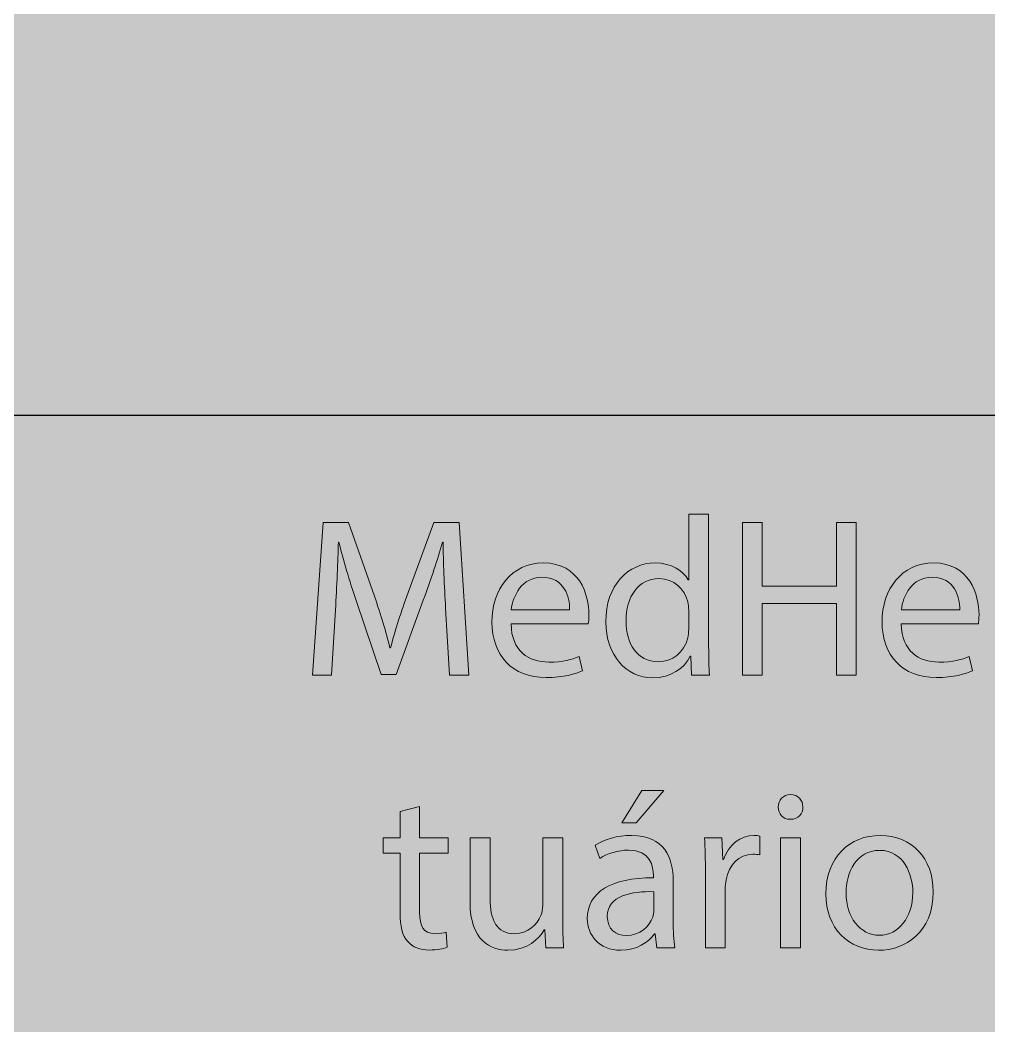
# Model space of a CAD drawing. Header units: inches. Extents: x -507 to 1392, y -754 to 68.
# Drawn here: x 387.6 to 438.8, y -71.6 to -18.4 of the extents above; entities that cross this region are included whole.
import ezdxf

# ---------------------------------------------------------------- set-up
doc = ezdxf.new("R2010")
doc.units = ezdxf.units.IN
doc.header["$MEASUREMENT"] = 0
doc.layers.add('Front', color=7, linetype='Continuous')
picture_1 = doc.add_image_def('image1.png', size_in_pixel=(3301, 2181))
picture_2 = doc.add_image_def('image6.png', size_in_pixel=(3362, 446))

# ---------------------------------------------------------------- blocks, each defined once
blk = doc.blocks.new('block 3')
at = {"layer": 'Front', "true_color": 0x326699}
h = blk.add_hatch(color=165, dxfattribs=at)
h.dxf.hatch_style = 2
h.paths.add_polyline_path([(-211, -462.1), (-211, 61.249), (581, 61.249), (581, -462.1)])
at = {"layer": 'Front'}
image = blk.add_image(picture_1, insert=(-211, -462.191), size_in_units=(792.24, 523.44), dxfattribs=at)
blk = doc.blocks.new('block 21')
at = {"layer": 'Front'}
image = blk.add_image(picture_2, insert=(-223.161, -39.321), size_in_units=(806.88, 107.04), dxfattribs=at)
blk = doc.blocks.new('block 20')
at = {"layer": 'Front'}
blk.add_blockref('block 21', (0, 0), dxfattribs=at)
blk = doc.blocks.new('block 47')
at = {"layer": 'Front', "true_color": 0x231f20}
h = blk.add_hatch(color=250, dxfattribs=at)
h.dxf.hatch_style = 2
edge = h.paths.add_edge_path()
edge.add_spline(control_points=[(424.015, -44.53), (424.015, -44.53), (424.015, -51.546), (424.015, -51.546), (424.015, -52.062), (424.027, -52.649), (424.062, -53.045), (424.062, -53.045), (423.115, -53.045), (423.115, -53.045), (423.115, -53.045), (423.067, -52.038), (423.067, -52.038), (423.067, -52.038), (423.043, -52.038), (423.043, -52.038), (422.719, -52.686), (422.012, -53.177), (421.064, -53.177), (419.661, -53.177), (418.582, -51.99), (418.582, -50.227), (418.57, -48.296), (419.769, -47.109), (421.184, -47.109), (422.072, -47.109), (422.671, -47.528), (422.936, -47.996), (422.936, -47.996), (422.959, -47.996), (422.959, -47.996), (422.959, -47.996), (422.959, -44.53), (422.959, -44.53), (422.959, -44.53), (424.015, -44.53), (424.015, -44.53)], knot_values=[0, 0, 0, 0, 1, 1, 1, 2, 2, 2, 3, 3, 3, 4, 4, 4, 5, 5, 5, 6, 6, 6, 7, 7, 7, 8, 8, 8, 9, 9, 9, 10, 10, 10, 11, 11, 11, 12, 12, 12, 12], degree=3, periodic=1)
edge = h.paths.add_edge_path()
edge.add_spline(control_points=[(422.959, -49.604), (422.959, -49.471), (422.947, -49.292), (422.911, -49.16), (422.755, -48.488), (422.18, -47.936), (421.388, -47.936), (420.297, -47.936), (419.649, -48.896), (419.649, -50.179), (419.649, -51.354), (420.225, -52.326), (421.364, -52.326), (422.072, -52.326), (422.719, -51.858), (422.911, -51.066), (422.947, -50.922), (422.959, -50.779), (422.959, -50.611), (422.959, -50.611), (422.959, -49.604), (422.959, -49.604)], knot_values=[0, 0, 0, 0, 1, 1, 1, 2, 2, 2, 3, 3, 3, 4, 4, 4, 5, 5, 5, 6, 6, 6, 7, 7, 7, 7], degree=3, periodic=1)
h = blk.add_hatch(color=250, dxfattribs=at)
h.dxf.hatch_style = 2
edge = h.paths.add_edge_path()
edge.add_spline(control_points=[(410.118, -49.495), (410.058, -48.368), (409.986, -47.013), (409.999, -46.005), (409.999, -46.005), (409.962, -46.005), (409.962, -46.005), (409.687, -46.953), (409.351, -47.96), (408.943, -49.076), (408.943, -49.076), (407.516, -52.998), (407.516, -52.998), (407.516, -52.998), (406.724, -52.998), (406.724, -52.998), (406.724, -52.998), (405.417, -49.147), (405.417, -49.147), (405.033, -48.008), (404.709, -46.965), (404.481, -46.005), (404.481, -46.005), (404.458, -46.005), (404.458, -46.005), (404.434, -47.013), (404.374, -48.368), (404.301, -49.579), (404.301, -49.579), (404.085, -53.045), (404.085, -53.045), (404.085, -53.045), (403.09, -53.045), (403.09, -53.045), (403.09, -53.045), (403.654, -44.962), (403.654, -44.962), (403.654, -44.962), (404.985, -44.962), (404.985, -44.962), (404.985, -44.962), (406.364, -48.872), (406.364, -48.872), (406.7, -49.867), (406.976, -50.755), (407.18, -51.594), (407.18, -51.594), (407.216, -51.594), (407.216, -51.594), (407.42, -50.779), (407.708, -49.891), (408.067, -48.872), (408.067, -48.872), (409.507, -44.962), (409.507, -44.962), (409.507, -44.962), (410.838, -44.962), (410.838, -44.962), (410.838, -44.962), (411.342, -53.045), (411.342, -53.045), (411.342, -53.045), (410.322, -53.045), (410.322, -53.045), (410.322, -53.045), (410.118, -49.495), (410.118, -49.495)], knot_values=[0, 0, 0, 0, 1, 1, 1, 2, 2, 2, 3, 3, 3, 4, 4, 4, 5, 5, 5, 6, 6, 6, 7, 7, 7, 8, 8, 8, 9, 9, 9, 10, 10, 10, 11, 11, 11, 12, 12, 12, 13, 13, 13, 14, 14, 14, 15, 15, 15, 16, 16, 16, 17, 17, 17, 18, 18, 18, 19, 19, 19, 20, 20, 20, 21, 21, 21, 22, 22, 22, 22], degree=3, periodic=1)
h = blk.add_hatch(color=250, dxfattribs=at)
h.dxf.hatch_style = 2
h.paths.add_polyline_path([(426.849, -44.962), (426.849, -48.344), (430.759, -48.344), (430.759, -44.962), (431.814, -44.962), (431.814, -53.045), (430.759, -53.045), (430.759, -49.255), (426.849, -49.255), (426.849, -53.045), (425.806, -53.045), (425.806, -44.962)])
h = blk.add_hatch(color=250, dxfattribs=at)
h.dxf.hatch_style = 2
edge = h.paths.add_edge_path()
edge.add_spline(control_points=[(413.578, -50.335), (413.602, -51.762), (414.513, -52.35), (415.568, -52.35), (416.324, -52.35), (416.78, -52.218), (417.175, -52.05), (417.175, -52.05), (417.355, -52.806), (417.355, -52.806), (416.983, -52.974), (416.348, -53.166), (415.424, -53.166), (413.637, -53.166), (412.57, -51.99), (412.57, -50.239), (412.57, -48.488), (413.602, -47.109), (415.292, -47.109), (417.188, -47.109), (417.691, -48.776), (417.691, -49.843), (417.691, -50.059), (417.667, -50.227), (417.655, -50.335), (417.655, -50.335), (413.578, -50.335), (413.578, -50.335)], knot_values=[0, 0, 0, 0, 1, 1, 1, 2, 2, 2, 3, 3, 3, 4, 4, 4, 5, 5, 5, 6, 6, 6, 7, 7, 7, 8, 8, 8, 9, 9, 9, 9], degree=3, periodic=1)
edge = h.paths.add_edge_path()
edge.add_spline(control_points=[(416.672, -49.579), (416.684, -48.908), (416.396, -47.864), (415.208, -47.864), (414.141, -47.864), (413.673, -48.848), (413.589, -49.579), (413.589, -49.579), (416.672, -49.579), (416.672, -49.579)], knot_values=[0, 0, 0, 0, 1, 1, 1, 2, 2, 2, 3, 3, 3, 3], degree=3, periodic=1)
h = blk.add_hatch(color=250, dxfattribs=at)
h.dxf.hatch_style = 2
edge = h.paths.add_edge_path()
edge.add_spline(control_points=[(434.182, -50.335), (434.206, -51.762), (435.117, -52.35), (436.172, -52.35), (436.928, -52.35), (437.384, -52.218), (437.779, -52.05), (437.779, -52.05), (437.959, -52.806), (437.959, -52.806), (437.587, -52.974), (436.952, -53.166), (436.028, -53.166), (434.241, -53.166), (433.174, -51.99), (433.174, -50.239), (433.174, -48.488), (434.206, -47.109), (435.896, -47.109), (437.792, -47.109), (438.295, -48.776), (438.295, -49.843), (438.295, -50.059), (438.271, -50.227), (438.259, -50.335), (438.259, -50.335), (434.182, -50.335), (434.182, -50.335)], knot_values=[0, 0, 0, 0, 1, 1, 1, 2, 2, 2, 3, 3, 3, 4, 4, 4, 5, 5, 5, 6, 6, 6, 7, 7, 7, 8, 8, 8, 9, 9, 9, 9], degree=3, periodic=1)
edge = h.paths.add_edge_path()
edge.add_spline(control_points=[(437.276, -49.579), (437.288, -48.908), (437, -47.864), (435.812, -47.864), (434.745, -47.864), (434.277, -48.848), (434.193, -49.579), (434.193, -49.579), (437.276, -49.579), (437.276, -49.579)], knot_values=[0, 0, 0, 0, 1, 1, 1, 2, 2, 2, 3, 3, 3, 3], degree=3, periodic=1)
h = blk.add_hatch(color=250, dxfattribs=at)
h.dxf.hatch_style = 2
edge = h.paths.add_edge_path()
edge.add_spline(control_points=[(421.274, -67.445), (421.274, -67.445), (421.19, -66.714), (421.19, -66.714), (421.19, -66.714), (421.154, -66.714), (421.154, -66.714), (420.831, -67.169), (420.207, -67.577), (419.379, -67.577), (418.204, -67.577), (417.604, -66.75), (417.604, -65.91), (417.604, -64.507), (418.852, -63.739), (421.094, -63.751), (421.094, -63.751), (421.094, -63.631), (421.094, -63.631), (421.094, -63.152), (420.962, -62.288), (419.775, -62.288), (419.235, -62.288), (418.672, -62.456), (418.264, -62.72), (418.264, -62.72), (418.024, -62.024), (418.024, -62.024), (418.504, -61.712), (419.199, -61.509), (419.931, -61.509), (421.706, -61.509), (422.138, -62.72), (422.138, -63.883), (422.138, -63.883), (422.138, -66.054), (422.138, -66.054), (422.138, -66.558), (422.162, -67.049), (422.234, -67.445), (422.234, -67.445), (421.274, -67.445), (421.274, -67.445)], knot_values=[0, 0, 0, 0, 1, 1, 1, 2, 2, 2, 3, 3, 3, 4, 4, 4, 5, 5, 5, 6, 6, 6, 7, 7, 7, 8, 8, 8, 9, 9, 9, 10, 10, 10, 11, 11, 11, 12, 12, 12, 13, 13, 13, 14, 14, 14, 14], degree=3, periodic=1)
edge = h.paths.add_edge_path()
edge.add_spline(control_points=[(421.118, -64.483), (419.967, -64.459), (418.66, -64.663), (418.66, -65.79), (418.66, -66.474), (419.116, -66.798), (419.655, -66.798), (420.411, -66.798), (420.891, -66.318), (421.059, -65.826), (421.094, -65.718), (421.118, -65.598), (421.118, -65.49), (421.118, -65.49), (421.118, -64.483), (421.118, -64.483)], knot_values=[0, 0, 0, 0, 1, 1, 1, 2, 2, 2, 3, 3, 3, 4, 4, 4, 5, 5, 5, 5], degree=3, periodic=1)
h.paths.add_polyline_path([(421.646, -59.134), (420.183, -60.849), (419.427, -60.849), (420.483, -59.134)])
h = blk.add_hatch(color=250, dxfattribs=at)
h.dxf.hatch_style = 2
edge = h.paths.add_edge_path()
edge.add_spline(control_points=[(428.991, -60.009), (429.003, -60.369), (428.739, -60.657), (428.32, -60.657), (427.948, -60.657), (427.684, -60.369), (427.684, -60.009), (427.684, -59.638), (427.96, -59.35), (428.344, -59.35), (428.739, -59.35), (428.991, -59.638), (428.991, -60.009)], knot_values=[0, 0, 0, 0, 1, 1, 1, 2, 2, 2, 3, 3, 3, 4, 4, 4, 4], degree=3, periodic=1)
h.paths.add_polyline_path([(427.816, -67.445), (427.816, -61.641), (428.872, -61.641), (428.872, -67.445)])
h = blk.add_hatch(color=250, dxfattribs=at)
h.dxf.hatch_style = 2
edge = h.paths.add_edge_path()
edge.add_spline(control_points=[(408.748, -59.974), (408.748, -59.974), (408.748, -61.641), (408.748, -61.641), (408.748, -61.641), (410.259, -61.641), (410.259, -61.641), (410.259, -61.641), (410.259, -62.444), (410.259, -62.444), (410.259, -62.444), (408.748, -62.444), (408.748, -62.444), (408.748, -62.444), (408.748, -65.574), (408.748, -65.574), (408.748, -66.294), (408.951, -66.702), (409.539, -66.702), (409.815, -66.702), (410.019, -66.666), (410.15, -66.63), (410.15, -66.63), (410.199, -67.421), (410.199, -67.421), (409.995, -67.505), (409.671, -67.565), (409.263, -67.565), (408.771, -67.565), (408.375, -67.409), (408.124, -67.122), (407.824, -66.81), (407.716, -66.294), (407.716, -65.61), (407.716, -65.61), (407.716, -62.444), (407.716, -62.444), (407.716, -62.444), (406.816, -62.444), (406.816, -62.444), (406.816, -62.444), (406.816, -61.641), (406.816, -61.641), (406.816, -61.641), (407.716, -61.641), (407.716, -61.641), (407.716, -61.641), (407.716, -60.249), (407.716, -60.249), (407.716, -60.249), (408.748, -59.974), (408.748, -59.974)], knot_values=[0, 0, 0, 0, 1, 1, 1, 2, 2, 2, 3, 3, 3, 4, 4, 4, 5, 5, 5, 6, 6, 6, 7, 7, 7, 8, 8, 8, 9, 9, 9, 10, 10, 10, 11, 11, 11, 12, 12, 12, 13, 13, 13, 14, 14, 14, 15, 15, 15, 16, 16, 16, 17, 17, 17, 17], degree=3, periodic=1)
h = blk.add_hatch(color=250, dxfattribs=at)
h.dxf.hatch_style = 2
edge = h.paths.add_edge_path()
edge.add_spline(control_points=[(416.305, -65.862), (416.305, -66.462), (416.317, -66.99), (416.353, -67.445), (416.353, -67.445), (415.417, -67.445), (415.417, -67.445), (415.417, -67.445), (415.357, -66.498), (415.357, -66.498), (415.357, -66.498), (415.333, -66.498), (415.333, -66.498), (415.058, -66.966), (414.446, -67.577), (413.415, -67.577), (412.503, -67.577), (411.412, -67.074), (411.412, -65.035), (411.412, -65.035), (411.412, -61.641), (411.412, -61.641), (411.412, -61.641), (412.467, -61.641), (412.467, -61.641), (412.467, -61.641), (412.467, -64.854), (412.467, -64.854), (412.467, -65.958), (412.803, -66.702), (413.763, -66.702), (414.47, -66.702), (414.962, -66.21), (415.154, -65.742), (415.214, -65.586), (415.25, -65.395), (415.25, -65.203), (415.25, -65.203), (415.25, -61.641), (415.25, -61.641), (415.25, -61.641), (416.305, -61.641), (416.305, -61.641), (416.305, -61.641), (416.305, -65.862), (416.305, -65.862)], knot_values=[0, 0, 0, 0, 1, 1, 1, 2, 2, 2, 3, 3, 3, 4, 4, 4, 5, 5, 5, 6, 6, 6, 7, 7, 7, 8, 8, 8, 9, 9, 9, 10, 10, 10, 11, 11, 11, 12, 12, 12, 13, 13, 13, 14, 14, 14, 15, 15, 15, 15], degree=3, periodic=1)
h = blk.add_hatch(color=250, dxfattribs=at)
h.dxf.hatch_style = 2
edge = h.paths.add_edge_path()
edge.add_spline(control_points=[(423.844, -63.452), (423.844, -62.768), (423.832, -62.18), (423.796, -61.641), (423.796, -61.641), (424.719, -61.641), (424.719, -61.641), (424.719, -61.641), (424.755, -62.78), (424.755, -62.78), (424.755, -62.78), (424.803, -62.78), (424.803, -62.78), (425.067, -62), (425.703, -61.509), (426.41, -61.509), (426.53, -61.509), (426.614, -61.521), (426.71, -61.544), (426.71, -61.544), (426.71, -62.54), (426.71, -62.54), (426.602, -62.516), (426.494, -62.504), (426.351, -62.504), (425.607, -62.504), (425.079, -63.068), (424.935, -63.859), (424.911, -64.003), (424.887, -64.171), (424.887, -64.351), (424.887, -64.351), (424.887, -67.445), (424.887, -67.445), (424.887, -67.445), (423.844, -67.445), (423.844, -67.445), (423.844, -67.445), (423.844, -63.452), (423.844, -63.452)], knot_values=[0, 0, 0, 0, 1, 1, 1, 2, 2, 2, 3, 3, 3, 4, 4, 4, 5, 5, 5, 6, 6, 6, 7, 7, 7, 8, 8, 8, 9, 9, 9, 10, 10, 10, 11, 11, 11, 12, 12, 12, 13, 13, 13, 13], degree=3, periodic=1)
h = blk.add_hatch(color=250, dxfattribs=at)
h.dxf.hatch_style = 2
edge = h.paths.add_edge_path()
edge.add_spline(control_points=[(435.876, -64.495), (435.876, -66.642), (434.39, -67.577), (432.986, -67.577), (431.415, -67.577), (430.204, -66.426), (430.204, -64.591), (430.204, -62.648), (431.475, -61.509), (433.082, -61.509), (434.75, -61.509), (435.876, -62.72), (435.876, -64.495)], knot_values=[0, 0, 0, 0, 1, 1, 1, 2, 2, 2, 3, 3, 3, 4, 4, 4, 4], degree=3, periodic=1)
edge = h.paths.add_edge_path()
edge.add_spline(control_points=[(431.271, -64.555), (431.271, -65.826), (432.003, -66.786), (433.034, -66.786), (434.042, -66.786), (434.797, -65.838), (434.797, -64.531), (434.797, -63.547), (434.306, -62.3), (433.058, -62.3), (431.811, -62.3), (431.271, -63.452), (431.271, -64.555)], knot_values=[0, 0, 0, 0, 1, 1, 1, 2, 2, 2, 3, 3, 3, 4, 4, 4, 4], degree=3, periodic=1)
at = {"layer": 'Front', "lineweight": 0}
for points in [[(426.849, -44.962), (426.849, -48.344), (430.759, -48.344), (430.759, -44.962), (431.814, -44.962), (431.814, -53.045), (430.759, -53.045), (430.759, -49.255), (426.849, -49.255), (426.849, -53.045), (425.806, -53.045), (425.806, -44.962), (426.849, -44.962)], [(421.646, -59.134), (420.183, -60.849), (419.427, -60.849), (420.483, -59.134), (421.646, -59.134)], [(427.816, -67.445), (427.816, -61.641), (428.872, -61.641), (428.872, -67.445), (427.816, -67.445)]]:
    blk.add_lwpolyline(points, dxfattribs=at)
for points, knots in [([(424.015, -44.53), (424.015, -44.53), (424.015, -51.546), (424.015, -51.546), (424.015, -52.062), (424.027, -52.649), (424.062, -53.045), (424.062, -53.045), (423.115, -53.045), (423.115, -53.045), (423.115, -53.045), (423.067, -52.038), (423.067, -52.038), (423.067, -52.038), (423.043, -52.038), (423.043, -52.038), (422.719, -52.686), (422.012, -53.177), (421.064, -53.177), (419.661, -53.177), (418.582, -51.99), (418.582, -50.227), (418.57, -48.296), (419.769, -47.109), (421.184, -47.109), (422.072, -47.109), (422.671, -47.528), (422.936, -47.996), (422.936, -47.996), (422.959, -47.996), (422.959, -47.996), (422.959, -47.996), (422.959, -44.53), (422.959, -44.53), (422.959, -44.53), (424.015, -44.53), (424.015, -44.53)], [0, 0, 0, 0, 1, 1, 1, 2, 2, 2, 3, 3, 3, 4, 4, 4, 5, 5, 5, 6, 6, 6, 7, 7, 7, 8, 8, 8, 9, 9, 9, 10, 10, 10, 11, 11, 11, 12, 12, 12, 12]), ([(410.118, -49.495), (410.058, -48.368), (409.986, -47.013), (409.999, -46.005), (409.999, -46.005), (409.962, -46.005), (409.962, -46.005), (409.687, -46.953), (409.351, -47.96), (408.943, -49.076), (408.943, -49.076), (407.516, -52.998), (407.516, -52.998), (407.516, -52.998), (406.724, -52.998), (406.724, -52.998), (406.724, -52.998), (405.417, -49.147), (405.417, -49.147), (405.033, -48.008), (404.709, -46.965), (404.481, -46.005), (404.481, -46.005), (404.458, -46.005), (404.458, -46.005), (404.434, -47.013), (404.374, -48.368), (404.301, -49.579), (404.301, -49.579), (404.085, -53.045), (404.085, -53.045), (404.085, -53.045), (403.09, -53.045), (403.09, -53.045), (403.09, -53.045), (403.654, -44.962), (403.654, -44.962), (403.654, -44.962), (404.985, -44.962), (404.985, -44.962), (404.985, -44.962), (406.364, -48.872), (406.364, -48.872), (406.7, -49.867), (406.976, -50.755), (407.18, -51.594), (407.18, -51.594), (407.216, -51.594), (407.216, -51.594), (407.42, -50.779), (407.708, -49.891), (408.067, -48.872), (408.067, -48.872), (409.507, -44.962), (409.507, -44.962), (409.507, -44.962), (410.838, -44.962), (410.838, -44.962), (410.838, -44.962), (411.342, -53.045), (411.342, -53.045), (411.342, -53.045), (410.322, -53.045), (410.322, -53.045), (410.322, -53.045), (410.118, -49.495), (410.118, -49.495)], [0, 0, 0, 0, 1, 1, 1, 2, 2, 2, 3, 3, 3, 4, 4, 4, 5, 5, 5, 6, 6, 6, 7, 7, 7, 8, 8, 8, 9, 9, 9, 10, 10, 10, 11, 11, 11, 12, 12, 12, 13, 13, 13, 14, 14, 14, 15, 15, 15, 16, 16, 16, 17, 17, 17, 18, 18, 18, 19, 19, 19, 20, 20, 20, 21, 21, 21, 22, 22, 22, 22]), ([(413.578, -50.335), (413.602, -51.762), (414.513, -52.35), (415.568, -52.35), (416.324, -52.35), (416.78, -52.218), (417.175, -52.05), (417.175, -52.05), (417.355, -52.806), (417.355, -52.806), (416.983, -52.974), (416.348, -53.166), (415.424, -53.166), (413.637, -53.166), (412.57, -51.99), (412.57, -50.239), (412.57, -48.488), (413.602, -47.109), (415.292, -47.109), (417.188, -47.109), (417.691, -48.776), (417.691, -49.843), (417.691, -50.059), (417.667, -50.227), (417.655, -50.335), (417.655, -50.335), (413.578, -50.335), (413.578, -50.335)], [0, 0, 0, 0, 1, 1, 1, 2, 2, 2, 3, 3, 3, 4, 4, 4, 5, 5, 5, 6, 6, 6, 7, 7, 7, 8, 8, 8, 9, 9, 9, 9]), ([(434.182, -50.335), (434.206, -51.762), (435.117, -52.35), (436.172, -52.35), (436.928, -52.35), (437.384, -52.218), (437.779, -52.05), (437.779, -52.05), (437.959, -52.806), (437.959, -52.806), (437.587, -52.974), (436.952, -53.166), (436.028, -53.166), (434.241, -53.166), (433.174, -51.99), (433.174, -50.239), (433.174, -48.488), (434.206, -47.109), (435.896, -47.109), (437.792, -47.109), (438.295, -48.776), (438.295, -49.843), (438.295, -50.059), (438.271, -50.227), (438.259, -50.335), (438.259, -50.335), (434.182, -50.335), (434.182, -50.335)], [0, 0, 0, 0, 1, 1, 1, 2, 2, 2, 3, 3, 3, 4, 4, 4, 5, 5, 5, 6, 6, 6, 7, 7, 7, 8, 8, 8, 9, 9, 9, 9]), ([(416.672, -49.579), (416.684, -48.908), (416.396, -47.864), (415.208, -47.864), (414.141, -47.864), (413.673, -48.848), (413.589, -49.579), (413.589, -49.579), (416.672, -49.579), (416.672, -49.579)], [0, 0, 0, 0, 1, 1, 1, 2, 2, 2, 3, 3, 3, 3]), ([(422.959, -49.604), (422.959, -49.471), (422.947, -49.292), (422.911, -49.16), (422.755, -48.488), (422.18, -47.936), (421.388, -47.936), (420.297, -47.936), (419.649, -48.896), (419.649, -50.179), (419.649, -51.354), (420.225, -52.326), (421.364, -52.326), (422.072, -52.326), (422.719, -51.858), (422.911, -51.066), (422.947, -50.922), (422.959, -50.779), (422.959, -50.611), (422.959, -50.611), (422.959, -49.604), (422.959, -49.604)], [0, 0, 0, 0, 1, 1, 1, 2, 2, 2, 3, 3, 3, 4, 4, 4, 5, 5, 5, 6, 6, 6, 7, 7, 7, 7]), ([(437.276, -49.579), (437.288, -48.908), (437, -47.864), (435.812, -47.864), (434.745, -47.864), (434.277, -48.848), (434.193, -49.579), (434.193, -49.579), (437.276, -49.579), (437.276, -49.579)], [0, 0, 0, 0, 1, 1, 1, 2, 2, 2, 3, 3, 3, 3]), ([(428.991, -60.009), (429.003, -60.369), (428.739, -60.657), (428.32, -60.657), (427.948, -60.657), (427.684, -60.369), (427.684, -60.009), (427.684, -59.638), (427.96, -59.35), (428.344, -59.35), (428.739, -59.35), (428.991, -59.638), (428.991, -60.009)], [0, 0, 0, 0, 1, 1, 1, 2, 2, 2, 3, 3, 3, 4, 4, 4, 4]), ([(408.748, -59.974), (408.748, -59.974), (408.748, -61.641), (408.748, -61.641), (408.748, -61.641), (410.259, -61.641), (410.259, -61.641), (410.259, -61.641), (410.259, -62.444), (410.259, -62.444), (410.259, -62.444), (408.748, -62.444), (408.748, -62.444), (408.748, -62.444), (408.748, -65.574), (408.748, -65.574), (408.748, -66.294), (408.951, -66.702), (409.539, -66.702), (409.815, -66.702), (410.019, -66.666), (410.15, -66.63), (410.15, -66.63), (410.199, -67.421), (410.199, -67.421), (409.995, -67.505), (409.671, -67.565), (409.263, -67.565), (408.771, -67.565), (408.375, -67.409), (408.124, -67.122), (407.824, -66.81), (407.716, -66.294), (407.716, -65.61), (407.716, -65.61), (407.716, -62.444), (407.716, -62.444), (407.716, -62.444), (406.816, -62.444), (406.816, -62.444), (406.816, -62.444), (406.816, -61.641), (406.816, -61.641), (406.816, -61.641), (407.716, -61.641), (407.716, -61.641), (407.716, -61.641), (407.716, -60.249), (407.716, -60.249), (407.716, -60.249), (408.748, -59.974), (408.748, -59.974)], [0, 0, 0, 0, 1, 1, 1, 2, 2, 2, 3, 3, 3, 4, 4, 4, 5, 5, 5, 6, 6, 6, 7, 7, 7, 8, 8, 8, 9, 9, 9, 10, 10, 10, 11, 11, 11, 12, 12, 12, 13, 13, 13, 14, 14, 14, 15, 15, 15, 16, 16, 16, 17, 17, 17, 17]), ([(416.305, -65.862), (416.305, -66.462), (416.317, -66.99), (416.353, -67.445), (416.353, -67.445), (415.417, -67.445), (415.417, -67.445), (415.417, -67.445), (415.357, -66.498), (415.357, -66.498), (415.357, -66.498), (415.333, -66.498), (415.333, -66.498), (415.058, -66.966), (414.446, -67.577), (413.415, -67.577), (412.503, -67.577), (411.412, -67.074), (411.412, -65.035), (411.412, -65.035), (411.412, -61.641), (411.412, -61.641), (411.412, -61.641), (412.467, -61.641), (412.467, -61.641), (412.467, -61.641), (412.467, -64.854), (412.467, -64.854), (412.467, -65.958), (412.803, -66.702), (413.763, -66.702), (414.47, -66.702), (414.962, -66.21), (415.154, -65.742), (415.214, -65.586), (415.25, -65.395), (415.25, -65.203), (415.25, -65.203), (415.25, -61.641), (415.25, -61.641), (415.25, -61.641), (416.305, -61.641), (416.305, -61.641), (416.305, -61.641), (416.305, -65.862), (416.305, -65.862)], [0, 0, 0, 0, 1, 1, 1, 2, 2, 2, 3, 3, 3, 4, 4, 4, 5, 5, 5, 6, 6, 6, 7, 7, 7, 8, 8, 8, 9, 9, 9, 10, 10, 10, 11, 11, 11, 12, 12, 12, 13, 13, 13, 14, 14, 14, 15, 15, 15, 15]), ([(421.274, -67.445), (421.274, -67.445), (421.19, -66.714), (421.19, -66.714), (421.19, -66.714), (421.154, -66.714), (421.154, -66.714), (420.831, -67.169), (420.207, -67.577), (419.379, -67.577), (418.204, -67.577), (417.604, -66.75), (417.604, -65.91), (417.604, -64.507), (418.852, -63.739), (421.094, -63.751), (421.094, -63.751), (421.094, -63.631), (421.094, -63.631), (421.094, -63.152), (420.962, -62.288), (419.775, -62.288), (419.235, -62.288), (418.672, -62.456), (418.264, -62.72), (418.264, -62.72), (418.024, -62.024), (418.024, -62.024), (418.504, -61.712), (419.199, -61.509), (419.931, -61.509), (421.706, -61.509), (422.138, -62.72), (422.138, -63.883), (422.138, -63.883), (422.138, -66.054), (422.138, -66.054), (422.138, -66.558), (422.162, -67.049), (422.234, -67.445), (422.234, -67.445), (421.274, -67.445), (421.274, -67.445)], [0, 0, 0, 0, 1, 1, 1, 2, 2, 2, 3, 3, 3, 4, 4, 4, 5, 5, 5, 6, 6, 6, 7, 7, 7, 8, 8, 8, 9, 9, 9, 10, 10, 10, 11, 11, 11, 12, 12, 12, 13, 13, 13, 14, 14, 14, 14]), ([(423.844, -63.452), (423.844, -62.768), (423.832, -62.18), (423.796, -61.641), (423.796, -61.641), (424.719, -61.641), (424.719, -61.641), (424.719, -61.641), (424.755, -62.78), (424.755, -62.78), (424.755, -62.78), (424.803, -62.78), (424.803, -62.78), (425.067, -62), (425.703, -61.509), (426.41, -61.509), (426.53, -61.509), (426.614, -61.521), (426.71, -61.544), (426.71, -61.544), (426.71, -62.54), (426.71, -62.54), (426.602, -62.516), (426.494, -62.504), (426.351, -62.504), (425.607, -62.504), (425.079, -63.068), (424.935, -63.859), (424.911, -64.003), (424.887, -64.171), (424.887, -64.351), (424.887, -64.351), (424.887, -67.445), (424.887, -67.445), (424.887, -67.445), (423.844, -67.445), (423.844, -67.445), (423.844, -67.445), (423.844, -63.452), (423.844, -63.452)], [0, 0, 0, 0, 1, 1, 1, 2, 2, 2, 3, 3, 3, 4, 4, 4, 5, 5, 5, 6, 6, 6, 7, 7, 7, 8, 8, 8, 9, 9, 9, 10, 10, 10, 11, 11, 11, 12, 12, 12, 13, 13, 13, 13]), ([(435.876, -64.495), (435.876, -66.642), (434.39, -67.577), (432.986, -67.577), (431.415, -67.577), (430.204, -66.426), (430.204, -64.591), (430.204, -62.648), (431.475, -61.509), (433.082, -61.509), (434.75, -61.509), (435.876, -62.72), (435.876, -64.495)], [0, 0, 0, 0, 1, 1, 1, 2, 2, 2, 3, 3, 3, 4, 4, 4, 4]), ([(431.271, -64.555), (431.271, -65.826), (432.003, -66.786), (433.034, -66.786), (434.042, -66.786), (434.797, -65.838), (434.797, -64.531), (434.797, -63.547), (434.306, -62.3), (433.058, -62.3), (431.811, -62.3), (431.271, -63.452), (431.271, -64.555)], [0, 0, 0, 0, 1, 1, 1, 2, 2, 2, 3, 3, 3, 4, 4, 4, 4]), ([(421.118, -64.483), (419.967, -64.459), (418.66, -64.663), (418.66, -65.79), (418.66, -66.474), (419.116, -66.798), (419.655, -66.798), (420.411, -66.798), (420.891, -66.318), (421.059, -65.826), (421.094, -65.718), (421.118, -65.598), (421.118, -65.49), (421.118, -65.49), (421.118, -64.483), (421.118, -64.483)], [0, 0, 0, 0, 1, 1, 1, 2, 2, 2, 3, 3, 3, 4, 4, 4, 5, 5, 5, 5])]:
    blk.add_open_spline(points, degree=3, knots=knots, dxfattribs=at)

msp = doc.modelspace()

# ---------------------------------------------------------------- block references
at = {"layer": 'Front'}
for name in ['block 20', 'block 3', 'block 47']:
    msp.add_blockref(name, (0, 0), dxfattribs=at)

doc.saveas('drawing.dxf')
